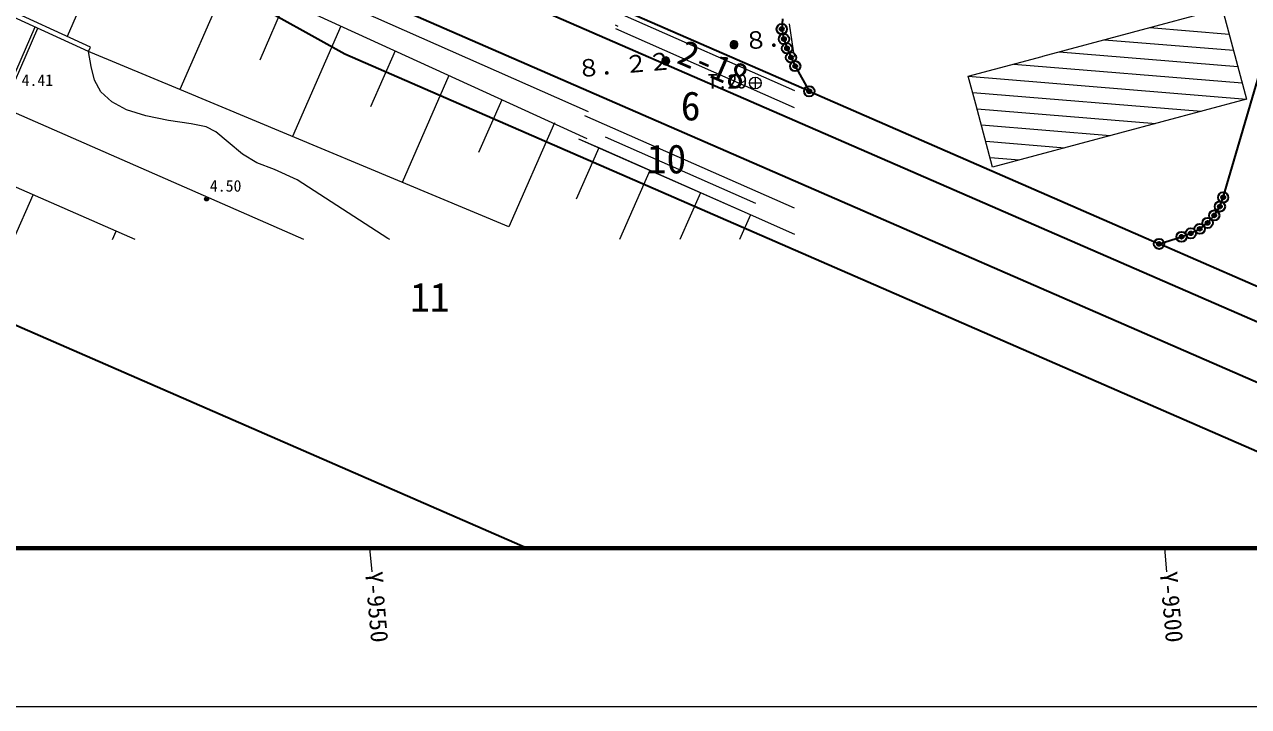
# Model space of a CAD drawing. Units: millimetres on the paper. Extents: x -427 to 422, y -327 to 297.
# Drawn here: x -153 to 1.6, y -297 to -210.9 of the extents above; entities that cross this region are included whole.
import ezdxf
from ezdxf.enums import TextEntityAlignment as Align

# ---------------------------------------------------------------- set-up
doc = ezdxf.new("R2010")
doc.units = ezdxf.units.MM
doc.header["$PDMODE"] = 32
doc.header["$PDSIZE"] = 0.5
for name, color, linetype, lineweight in [('0-1_S-SUV-HICN', 7, 'Continuous', 9), ('0-2_S-SUV-LWCN', 7, 'Continuous', 35), ('0-5_S-SUV-RAIL', 7, 'Continuous', 35), ('0-6_S-SUV-HTXT', 7, 'Continuous', 35), ('0-7_S-SUV-TTL', 7, 'Continuous', 13), ('0-8_S-SUV', 33, 'Continuous', 13)]:
    doc.layers.add(name, color=color, linetype=linetype, lineweight=lineweight)
doc.styles.add('ＭＳ ゴシック', font='')
doc.styles.get('ＭＳ ゴシック').set_extended_font_data('MS Gothic')

msp = doc.modelspace()

# ---------------------------------------------------------------- linework, layer by layer
at = {"layer": '0-1_S-SUV-HICN'}
for p, q in [((-24.379, -214.898), (-1.715, -208.825)), ((-10.842, -211.27), (-0.84, -212.091)), ((-16.575, -212.807), (-0.29, -214.143)), ((-22.308, -214.343), (0.26, -216.195)), ((-28.041, -215.879), (0.81, -218.247)), ((-33.774, -217.415), (1.36, -220.299)), ((-33.224, -219.467), (-4.373, -221.835)), ((-32.675, -221.519), (-10.107, -223.371)), ((-32.125, -223.571), (-15.84, -224.907)), ((-31.575, -225.623), (-21.573, -226.443)), ((-31.025, -227.674), (-27.306, -227.98))]:
    msp.add_line(p, q, dxfattribs=at)
for points in [[(-1.715, -208.825), (1.36, -220.299), (-30.7, -228.889)], [(-33.774, -217.415), (-24.456, -214.918), (-24.379, -214.898)], [(-30.7, -228.889), (-32.823, -220.964), (-33.774, -217.415)]]:
    msp.add_lwpolyline(points, dxfattribs=at)
at = {"layer": '0-2_S-SUV-LWCN'}
for centre in [(-57.338, -211.462), (-57.061, -212.723), (-56.675, -213.906), (-56.168, -215.044), (-55.638, -216.144), (-53.862, -219.323), (-2.005, -233.871), (-1.586, -232.716), (-2.717, -235.001), (-4.549, -236.689), (-3.552, -235.943), (-9.689, -238.586), (-6.845, -237.697), (-5.678, -237.256)]:
    msp.add_circle(centre, 0.65, dxfattribs=at)
for p in [(-57.338, -211.462), (-57.061, -212.723), (-56.675, -213.906), (-56.168, -215.044), (-55.638, -216.144), (-53.862, -219.323), (-1.586, -232.716), (-2.717, -235.001), (-2.005, -233.871), (-4.549, -236.689), (-3.552, -235.943), (-6.845, -237.697), (-5.678, -237.256), (-9.689, -238.586)]:
    msp.add_point(p, dxfattribs=at)
at = {"layer": '0-6_S-SUV-HTXT'}
for p, q in [((-53.862, -219.323), (-9.689, -238.586)), ((-178.761, -238.107), (-89.441, -277))]:
    msp.add_line(p, q, dxfattribs=at)
for points in [[(12.716, -248.355), (-9.689, -238.586), (-6.845, -237.697), (-5.678, -237.256), (-4.549, -236.689), (-3.552, -235.943), (-2.717, -235.001), (-2.005, -233.871), (-1.586, -232.716), (14.98, -176.161)], [(-150.602, -184.962), (-114.676, -204.929), (50.84, -277)], [(-133.797, -184.202), (-106.945, -200.658), (46.872, -267.635)], [(-150.3, -193.598), (-112.522, -214.595), (30.796, -277)], [(-57.254, -210.176), (-57.338, -211.462), (-57.061, -212.723), (-56.675, -213.906), (-56.168, -215.044), (-55.638, -216.144), (-53.862, -219.323), (-76.628, -209.395)]]:
    msp.add_lwpolyline(points, dxfattribs=at)
at = {"layer": '0-7_S-SUV-TTL', "lineweight": 70}
msp.add_line((-400.5, -277), (400.5, -277), dxfattribs=at)
at = {"layer": '0-7_S-SUV-TTL'}
for p, q in [((-109.392, -277), (-109.131, -279.989)), ((-9.01, -277), (-8.749, -279.989))]:
    msp.add_line(p, q, dxfattribs=at)
msp.add_lwpolyline([(-420.5, -297), (420.5, -297), (420.5, 297), (-420.5, 297)], dxfattribs=at)
at = {"layer": '0-8_S-SUV'}
for p, q in [((-140.739, -196.716), (-147.602, -212.387)), ((-81.75, -221.917), (-124.054, -203.195)), ((-126.915, -204.38), (-133.368, -219.106)), ((-144.633, -213.743), (-159.641, -206.887)), ((-81.915, -225.32), (-123.197, -206.441)), ((-144.882, -214.289), (-159.891, -207.433)), ((-119.995, -207.906), (-123.269, -215.383)), ((-77.489, -209.619), (-55.711, -219.227)), ((-77.488, -209.616), (-55.711, -219.224)), ((-117.708, -238.033), (-179.339, -211.061)), ((-159.422, -229.082), (-151.653, -211.196)), ((-159.055, -229.242), (-151.289, -211.362)), ((-113.037, -211.088), (-119.151, -225.04)), ((-78.391, -210.949), (-78.055, -211.097)), ((-55.712, -221.414), (-78.296, -211.45)), ((-55.712, -221.41), (-78.295, -211.447)), ((-56.412, -210.792), (-55.896, -214.233)), ((-56.412, -210.795), (-55.897, -214.235)), ((-63.812, -213.203), (-63.871, -213.389)), ((-63.812, -213.2), (-63.87, -213.386)), ((-63.686, -213.05), (-63.812, -213.2)), ((-63.687, -213.053), (-63.812, -213.203)), ((-63.723, -213.252), (-63.77, -213.4)), ((-63.722, -213.249), (-63.769, -213.397)), ((-63.623, -213.133), (-63.723, -213.252)), ((-63.622, -213.13), (-63.722, -213.249)), ((-63.514, -212.963), (-63.687, -213.053)), ((-63.513, -212.96), (-63.686, -213.05)), ((-63.633, -213.298), (-63.668, -213.408)), ((-63.633, -213.301), (-63.668, -213.411)), ((-63.559, -213.209), (-63.633, -213.298)), ((-63.559, -213.212), (-63.633, -213.301)), ((-63.485, -213.061), (-63.623, -213.133)), ((-63.485, -213.058), (-63.622, -213.13)), ((-63.456, -213.156), (-63.559, -213.209)), ((-63.457, -213.159), (-63.559, -213.212)), ((-63.495, -213.289), (-63.544, -213.347)), ((-63.495, -213.292), (-63.544, -213.35)), ((-63.319, -212.946), (-63.514, -212.963)), ((-63.319, -212.943), (-63.513, -212.96)), ((-63.428, -213.254), (-63.495, -213.289)), ((-63.428, -213.257), (-63.495, -213.292)), ((-63.33, -213.045), (-63.485, -213.058)), ((-63.33, -213.048), (-63.485, -213.061)), ((-63.342, -213.149), (-63.457, -213.159)), ((-63.341, -213.146), (-63.456, -213.156)), ((-63.352, -213.247), (-63.428, -213.254)), ((-63.353, -213.25), (-63.428, -213.257)), ((-63.28, -213.273), (-63.353, -213.25)), ((-63.28, -213.27), (-63.352, -213.247)), ((-63.231, -213.184), (-63.342, -213.149)), ((-63.231, -213.181), (-63.341, -213.146)), ((-63.182, -213.092), (-63.33, -213.045)), ((-63.182, -213.095), (-63.33, -213.048)), ((-63.133, -213.002), (-63.319, -212.943)), ((-63.133, -213.005), (-63.319, -212.946)), ((-63.222, -213.319), (-63.28, -213.27)), ((-63.223, -213.322), (-63.28, -213.273)), ((-63.142, -213.255), (-63.231, -213.181)), ((-63.143, -213.258), (-63.231, -213.184)), ((-63.188, -213.389), (-63.223, -213.322)), ((-63.187, -213.386), (-63.222, -213.319)), ((-63.063, -213.192), (-63.182, -213.092)), ((-63.063, -213.194), (-63.182, -213.095)), ((-63.09, -213.361), (-63.143, -213.258)), ((-63.089, -213.358), (-63.142, -213.255)), ((-62.983, -213.128), (-63.133, -213.002)), ((-62.984, -213.131), (-63.133, -213.005)), ((-62.991, -213.329), (-63.063, -213.192)), ((-62.992, -213.332), (-63.063, -213.194)), ((-62.978, -213.487), (-62.992, -213.332)), ((-62.978, -213.484), (-62.991, -213.329)), ((-62.894, -213.304), (-62.984, -213.131)), ((-62.893, -213.301), (-62.983, -213.128)), ((-62.877, -213.498), (-62.894, -213.304)), ((-62.876, -213.495), (-62.893, -213.301)), ((-144.882, -214.289), (-144.633, -213.743)), ((-144.565, -216.199), (-144.882, -214.289)), ((-144.59, -214.423), (-144.882, -214.289)), ((-133.368, -219.106), (-144.59, -214.423)), ((-106.168, -214.229), (-109.263, -221.3)), ((-63.871, -213.389), (-63.854, -213.583)), ((-63.87, -213.386), (-63.854, -213.58)), ((-63.854, -213.58), (-63.764, -213.753)), ((-63.854, -213.583), (-63.764, -213.756)), ((-63.77, -213.4), (-63.756, -213.554)), ((-63.769, -213.397), (-63.756, -213.552)), ((-63.764, -213.753), (-63.614, -213.879)), ((-63.764, -213.756), (-63.615, -213.882)), ((-63.756, -213.552), (-63.684, -213.689)), ((-63.756, -213.554), (-63.685, -213.692)), ((-63.685, -213.692), (-63.566, -213.792)), ((-63.684, -213.689), (-63.565, -213.789)), ((-63.668, -213.408), (-63.658, -213.523)), ((-63.668, -213.411), (-63.658, -213.526)), ((-63.658, -213.523), (-63.604, -213.626)), ((-63.658, -213.526), (-63.605, -213.629)), ((-63.615, -213.882), (-63.429, -213.94)), ((-63.614, -213.879), (-63.428, -213.937)), ((-63.605, -213.629), (-63.517, -213.703)), ((-63.604, -213.626), (-63.516, -213.7)), ((-63.544, -213.35), (-63.567, -213.422)), ((-63.567, -213.422), (-63.56, -213.498)), ((-63.544, -213.347), (-63.566, -213.419)), ((-63.566, -213.419), (-63.56, -213.495)), ((-63.566, -213.792), (-63.418, -213.839)), ((-63.565, -213.789), (-63.417, -213.836)), ((-63.56, -213.495), (-63.525, -213.562)), ((-63.56, -213.498), (-63.525, -213.565)), ((-63.525, -213.562), (-63.467, -213.611)), ((-63.525, -213.565), (-63.467, -213.613)), ((-63.517, -213.703), (-63.406, -213.738)), ((-63.516, -213.7), (-63.406, -213.735)), ((-63.467, -213.611), (-63.395, -213.633)), ((-63.467, -213.613), (-63.395, -213.636)), ((-63.455, -213.399), (-63.466, -213.433)), ((-63.466, -213.433), (-63.462, -213.469)), ((-63.454, -213.396), (-63.465, -213.43)), ((-63.465, -213.43), (-63.462, -213.466)), ((-63.462, -213.466), (-63.445, -213.498)), ((-63.462, -213.469), (-63.446, -213.501)), ((-63.432, -213.371), (-63.455, -213.399)), ((-63.431, -213.369), (-63.454, -213.396)), ((-63.446, -213.501), (-63.418, -213.524)), ((-63.445, -213.498), (-63.418, -213.521)), ((-63.4, -213.355), (-63.432, -213.371)), ((-63.399, -213.352), (-63.431, -213.369)), ((-63.429, -213.94), (-63.234, -213.923)), ((-63.428, -213.937), (-63.234, -213.921)), ((-63.418, -213.521), (-63.384, -213.532)), ((-63.418, -213.524), (-63.384, -213.535)), ((-63.418, -213.839), (-63.263, -213.826)), ((-63.417, -213.836), (-63.262, -213.823)), ((-63.406, -213.735), (-63.291, -213.725)), ((-63.406, -213.738), (-63.291, -213.728)), ((-63.364, -213.352), (-63.4, -213.355)), ((-63.363, -213.349), (-63.399, -213.352)), ((-63.395, -213.633), (-63.319, -213.627)), ((-63.395, -213.636), (-63.32, -213.63)), ((-63.384, -213.532), (-63.348, -213.529)), ((-63.384, -213.535), (-63.348, -213.532)), ((-63.33, -213.363), (-63.364, -213.352)), ((-63.329, -213.36), (-63.363, -213.349)), ((-63.348, -213.529), (-63.316, -213.512)), ((-63.348, -213.532), (-63.316, -213.515)), ((-63.302, -213.386), (-63.33, -213.363)), ((-63.302, -213.383), (-63.329, -213.36)), ((-63.32, -213.63), (-63.253, -213.595)), ((-63.319, -213.627), (-63.252, -213.592)), ((-63.316, -213.512), (-63.293, -213.485)), ((-63.316, -213.515), (-63.293, -213.488)), ((-63.285, -213.415), (-63.302, -213.383)), ((-63.285, -213.418), (-63.302, -213.386)), ((-63.293, -213.485), (-63.282, -213.451)), ((-63.293, -213.488), (-63.282, -213.453)), ((-63.291, -213.725), (-63.188, -213.671)), ((-63.291, -213.728), (-63.189, -213.674)), ((-63.282, -213.451), (-63.285, -213.415)), ((-63.282, -213.453), (-63.285, -213.418)), ((-63.263, -213.826), (-63.125, -213.754)), ((-63.262, -213.823), (-63.125, -213.751)), ((-63.253, -213.595), (-63.204, -213.537)), ((-63.252, -213.592), (-63.203, -213.534)), ((-63.234, -213.921), (-63.061, -213.831)), ((-63.234, -213.923), (-63.061, -213.834)), ((-63.204, -213.537), (-63.181, -213.465)), ((-63.203, -213.534), (-63.18, -213.462)), ((-63.189, -213.674), (-63.115, -213.586)), ((-63.181, -213.465), (-63.188, -213.389)), ((-63.188, -213.671), (-63.114, -213.583)), ((-63.18, -213.462), (-63.187, -213.386)), ((-63.125, -213.751), (-63.025, -213.632)), ((-63.125, -213.754), (-63.025, -213.635)), ((-63.115, -213.586), (-63.08, -213.476)), ((-63.114, -213.583), (-63.079, -213.473)), ((-63.08, -213.476), (-63.09, -213.361)), ((-63.079, -213.473), (-63.089, -213.358)), ((-63.061, -213.831), (-62.935, -213.681)), ((-63.061, -213.834), (-62.936, -213.684)), ((-63.025, -213.632), (-62.978, -213.484)), ((-63.025, -213.635), (-62.978, -213.487)), ((-62.936, -213.684), (-62.877, -213.498)), ((-62.935, -213.681), (-62.876, -213.495)), ((-55.897, -214.235), (-55.71, -214.936)), ((-55.896, -214.233), (-55.71, -214.931)), ((-144.135, -217.915), (-144.565, -216.199)), ((-72.427, -215.247), (-72.486, -215.433)), ((-72.486, -215.433), (-72.469, -215.627)), ((-72.426, -215.244), (-72.485, -215.43)), ((-72.485, -215.43), (-72.468, -215.624)), ((-72.469, -215.627), (-72.379, -215.8)), ((-72.468, -215.624), (-72.378, -215.797)), ((-72.302, -215.097), (-72.427, -215.247)), ((-72.301, -215.095), (-72.426, -215.244)), ((-72.337, -215.293), (-72.384, -215.441)), ((-72.338, -215.296), (-72.384, -215.444)), ((-72.384, -215.441), (-72.37, -215.596)), ((-72.384, -215.444), (-72.371, -215.599)), ((-72.379, -215.8), (-72.23, -215.926)), ((-72.378, -215.797), (-72.229, -215.923)), ((-72.371, -215.599), (-72.299, -215.736)), ((-72.37, -215.596), (-72.299, -215.734)), ((-72.238, -215.177), (-72.338, -215.296)), ((-72.237, -215.174), (-72.337, -215.293)), ((-72.128, -215.007), (-72.302, -215.097)), ((-72.128, -215.005), (-72.301, -215.095)), ((-72.299, -215.734), (-72.18, -215.834)), ((-72.299, -215.736), (-72.181, -215.836)), ((-72.248, -215.342), (-72.283, -215.452)), ((-72.248, -215.345), (-72.283, -215.455)), ((-72.283, -215.452), (-72.273, -215.567)), ((-72.283, -215.455), (-72.273, -215.57)), ((-72.273, -215.567), (-72.219, -215.67)), ((-72.273, -215.57), (-72.22, -215.673)), ((-72.173, -215.254), (-72.248, -215.342)), ((-72.174, -215.257), (-72.248, -215.345)), ((-72.1, -215.105), (-72.238, -215.177)), ((-72.099, -215.102), (-72.237, -215.174)), ((-72.23, -215.926), (-72.044, -215.985)), ((-72.229, -215.923), (-72.043, -215.982)), ((-72.22, -215.673), (-72.131, -215.747)), ((-72.219, -215.67), (-72.131, -215.744)), ((-72.159, -215.394), (-72.182, -215.466)), ((-72.182, -215.466), (-72.175, -215.542)), ((-72.158, -215.391), (-72.181, -215.463)), ((-72.181, -215.463), (-72.175, -215.539)), ((-72.181, -215.836), (-72.032, -215.883)), ((-72.18, -215.834), (-72.032, -215.88)), ((-72.175, -215.539), (-72.14, -215.606)), ((-72.175, -215.542), (-72.14, -215.609)), ((-72.071, -215.203), (-72.174, -215.257)), ((-72.071, -215.2), (-72.173, -215.254)), ((-72.11, -215.336), (-72.159, -215.394)), ((-72.11, -215.333), (-72.158, -215.391)), ((-72.14, -215.606), (-72.082, -215.655)), ((-72.14, -215.609), (-72.082, -215.658)), ((-72.131, -215.744), (-72.021, -215.779)), ((-72.131, -215.747), (-72.021, -215.782)), ((-71.933, -214.988), (-72.128, -215.005)), ((-71.934, -214.991), (-72.128, -215.007)), ((-72.042, -215.298), (-72.11, -215.333)), ((-72.043, -215.301), (-72.11, -215.336)), ((-71.945, -215.092), (-72.1, -215.105)), ((-71.945, -215.089), (-72.099, -215.102)), ((-72.082, -215.655), (-72.01, -215.678)), ((-72.082, -215.658), (-72.01, -215.681)), ((-72.069, -215.44), (-72.08, -215.475)), ((-72.07, -215.443), (-72.08, -215.477)), ((-72.08, -215.475), (-72.077, -215.51)), ((-72.08, -215.477), (-72.077, -215.513)), ((-72.077, -215.51), (-72.06, -215.542)), ((-72.077, -215.513), (-72.061, -215.545)), ((-71.956, -215.19), (-72.071, -215.2)), ((-71.956, -215.193), (-72.071, -215.203)), ((-72.046, -215.416), (-72.07, -215.443)), ((-72.046, -215.413), (-72.069, -215.44)), ((-72.061, -215.545), (-72.033, -215.568)), ((-72.06, -215.542), (-72.033, -215.565)), ((-72.014, -215.396), (-72.046, -215.413)), ((-72.015, -215.399), (-72.046, -215.416)), ((-72.044, -215.985), (-71.849, -215.968)), ((-71.968, -215.295), (-72.043, -215.301)), ((-72.043, -215.982), (-71.849, -215.965)), ((-71.967, -215.292), (-72.042, -215.298)), ((-72.033, -215.565), (-71.998, -215.576)), ((-72.033, -215.568), (-71.999, -215.579)), ((-72.032, -215.88), (-71.877, -215.867)), ((-72.032, -215.883), (-71.878, -215.87)), ((-72.021, -215.779), (-71.906, -215.769)), ((-72.021, -215.782), (-71.906, -215.772)), ((-71.979, -215.396), (-72.015, -215.399)), ((-71.978, -215.393), (-72.014, -215.396)), ((-72.01, -215.678), (-71.934, -215.671)), ((-72.01, -215.681), (-71.935, -215.674)), ((-71.999, -215.579), (-71.963, -215.576)), ((-71.998, -215.576), (-71.963, -215.573)), ((-71.944, -215.407), (-71.979, -215.396)), ((-71.944, -215.404), (-71.978, -215.393)), ((-71.895, -215.317), (-71.968, -215.295)), ((-71.895, -215.315), (-71.967, -215.292)), ((-71.963, -215.573), (-71.931, -215.557)), ((-71.963, -215.576), (-71.931, -215.559)), ((-71.846, -215.225), (-71.956, -215.19)), ((-71.846, -215.228), (-71.956, -215.193)), ((-71.797, -215.136), (-71.945, -215.089)), ((-71.797, -215.139), (-71.945, -215.092)), ((-71.916, -215.427), (-71.944, -215.404)), ((-71.917, -215.43), (-71.944, -215.407)), ((-71.935, -215.674), (-71.867, -215.639)), ((-71.748, -215.049), (-71.934, -214.991)), ((-71.934, -215.671), (-71.867, -215.636)), ((-71.747, -215.047), (-71.933, -214.988)), ((-71.931, -215.557), (-71.908, -215.529)), ((-71.931, -215.559), (-71.908, -215.532)), ((-71.9, -215.462), (-71.917, -215.43)), ((-71.9, -215.459), (-71.916, -215.427)), ((-71.908, -215.529), (-71.897, -215.495)), ((-71.908, -215.532), (-71.897, -215.498)), ((-71.906, -215.769), (-71.803, -215.716)), ((-71.906, -215.772), (-71.804, -215.719)), ((-71.897, -215.495), (-71.9, -215.459)), ((-71.897, -215.498), (-71.9, -215.462)), ((-71.837, -215.363), (-71.895, -215.315)), ((-71.837, -215.366), (-71.895, -215.317)), ((-71.878, -215.87), (-71.74, -215.798)), ((-71.877, -215.867), (-71.739, -215.795)), ((-71.867, -215.636), (-71.818, -215.578)), ((-71.867, -215.639), (-71.819, -215.581)), ((-71.849, -215.965), (-71.676, -215.875)), ((-71.849, -215.968), (-71.676, -215.878)), ((-71.757, -215.3), (-71.846, -215.225)), ((-71.758, -215.302), (-71.846, -215.228)), ((-71.802, -215.431), (-71.837, -215.363)), ((-71.802, -215.433), (-71.837, -215.366)), ((-71.819, -215.581), (-71.796, -215.509)), ((-71.818, -215.578), (-71.795, -215.506)), ((-71.804, -215.719), (-71.729, -215.63)), ((-71.803, -215.716), (-71.729, -215.627)), ((-71.795, -215.506), (-71.802, -215.431)), ((-71.796, -215.509), (-71.802, -215.433)), ((-71.678, -215.236), (-71.797, -215.136)), ((-71.678, -215.239), (-71.797, -215.139)), ((-71.705, -215.405), (-71.758, -215.302)), ((-71.704, -215.402), (-71.757, -215.3)), ((-71.599, -215.175), (-71.748, -215.049)), ((-71.598, -215.172), (-71.747, -215.047)), ((-71.74, -215.798), (-71.64, -215.679)), ((-71.739, -215.795), (-71.639, -215.676)), ((-71.729, -215.627), (-71.694, -215.517)), ((-71.729, -215.63), (-71.695, -215.52)), ((-71.695, -215.52), (-71.705, -215.405)), ((-71.694, -215.517), (-71.704, -215.402)), ((-71.606, -215.374), (-71.678, -215.236)), ((-71.607, -215.376), (-71.678, -215.239)), ((-71.676, -215.875), (-71.55, -215.726)), ((-71.676, -215.878), (-71.551, -215.728)), ((-71.64, -215.679), (-71.593, -215.531)), ((-71.639, -215.676), (-71.593, -215.528)), ((-71.593, -215.531), (-71.607, -215.376)), ((-71.593, -215.528), (-71.606, -215.374)), ((-71.509, -215.348), (-71.599, -215.175)), ((-71.508, -215.345), (-71.598, -215.172)), ((-71.551, -215.728), (-71.492, -215.542)), ((-71.55, -215.726), (-71.491, -215.539)), ((-71.492, -215.542), (-71.509, -215.348)), ((-71.491, -215.539), (-71.508, -215.345)), ((-143.32, -219.404), (-144.135, -217.915)), ((-99.389, -217.329), (-105.3, -230.82)), ((-60.679, -217.525), (-60.679, -219.025)), ((-141.944, -220.644), (-143.32, -219.404)), ((-91.812, -236.45), (-133.368, -219.106)), ((-61.429, -218.275), (-59.929, -218.275)), ((-140.084, -221.679), (-141.944, -220.644)), ((-92.698, -220.388), (-95.62, -227.064)), ((-137.663, -222.441), (-140.084, -221.679)), ((-134.786, -223.011), (-137.663, -222.441)), ((-55.717, -234.09), (-82.197, -222.407)), ((-55.717, -234.086), (-82.196, -222.405)), ((-138.991, -238.024), (-172.688, -223.275)), ((-131.935, -223.432), (-134.786, -223.011)), ((-130.029, -223.824), (-131.935, -223.432)), ((-128.828, -224.455), (-130.029, -223.824)), ((-86.058, -223.323), (-91.812, -236.449)), ((-127.261, -225.764), (-128.828, -224.455)), ((-83.004, -225.327), (-80.291, -226.524)), ((-83.004, -225.33), (-80.291, -226.527)), ((-79.646, -225.063), (-60.673, -233.434)), ((-79.645, -225.061), (-60.672, -233.431)), ((-125.426, -227.259), (-127.261, -225.764)), ((-80.451, -226.454), (-83.307, -232.923)), ((-80.452, -226.456), (-83.307, -232.926)), ((-80.291, -226.524), (-61.318, -234.895)), ((-80.291, -226.527), (-61.319, -234.898)), ((-123.64, -228.346), (-125.426, -227.259)), ((-121.419, -229.195), (-123.64, -228.346)), ((-118.547, -230.522), (-121.419, -229.195)), ((-73.981, -229.307), (-77.841, -238.048)), ((-73.981, -229.31), (-77.841, -238.048)), ((-107.084, -237.89), (-118.547, -230.522)), ((-154.385, -238.018), (-151.895, -232.375)), ((-67.595, -232.125), (-70.21, -238.051)), ((-67.596, -232.128), (-70.21, -238.051)), ((-61.293, -234.907), (-62.683, -238.054)), ((-61.293, -234.91), (-62.682, -238.054)), ((-61.319, -234.898), (-55.718, -237.368)), ((-61.318, -234.895), (-55.718, -237.365)), ((-141.886, -238.023), (-141.418, -236.963)), ((-106.857, -238.037), (-107.084, -237.89))]:
    msp.add_line(p, q, dxfattribs=at)
for centre, radius in [((-60.679, -218.275), 0.75), ((-129.986, -232.918), 0.25), ((-129.986, -232.918), 0.15)]:
    msp.add_circle(centre, radius, dxfattribs=at)
msp.add_point((-129.986, -232.918), dxfattribs=at)

# ---------------------------------------------------------------- texts
at = {"layer": '0-5_S-SUV-RAIL', "style": 'ＭＳ ゴシック'}
msp.add_text('2-18', height=3.299, rotation=336.47, dxfattribs=at).set_placement((-71.152, -216.598), align=Align.BOTTOM_LEFT)
for s, p in [('6', (-70.092, -224.099)), ('10', (-74.386, -230.791)), ('11', (-104.271, -248.249))]:
    msp.add_text(s, height=3.666, dxfattribs=at).set_placement(p, align=Align.BOTTOM_LEFT)
at = {"layer": '0-7_S-SUV-TTL', "style": 'ＭＳ ゴシック'}
for s, p in [('Y-9550', (-110.625, -280.119)), ('Y-9500', (-10.243, -280.119))]:
    msp.add_text(s, height=2.199, rotation=275, dxfattribs=at).set_placement(p, align=Align.BOTTOM_LEFT)
at = {"layer": '0-8_S-SUV', "style": 'ＭＳ ゴシック'}
for s, height, rotation, p in [('８．', 2.199, 4.961, (-61.959, -214.724)), ('８．', 2.199, 4.96, (-61.959, -214.727)), ('８．２２', 2.199, 4.96, (-83.061, -218.233)), ('８．２２', 2.199, 4.961, (-83.06, -218.231)), ('4.41', 1.466, 359.978, (-153.349, -219.086)), ('4.50', 1.466, 359.978, (-129.571, -232.434))]:
    msp.add_text(s, height=height, rotation=rotation, dxfattribs=at).set_placement(p, align=Align.BOTTOM_LEFT)
msp.add_text('T.29', height=1.833, dxfattribs=at).set_placement((-66.679, -219.525), align=Align.BOTTOM_LEFT)

doc.saveas('drawing.dxf')
